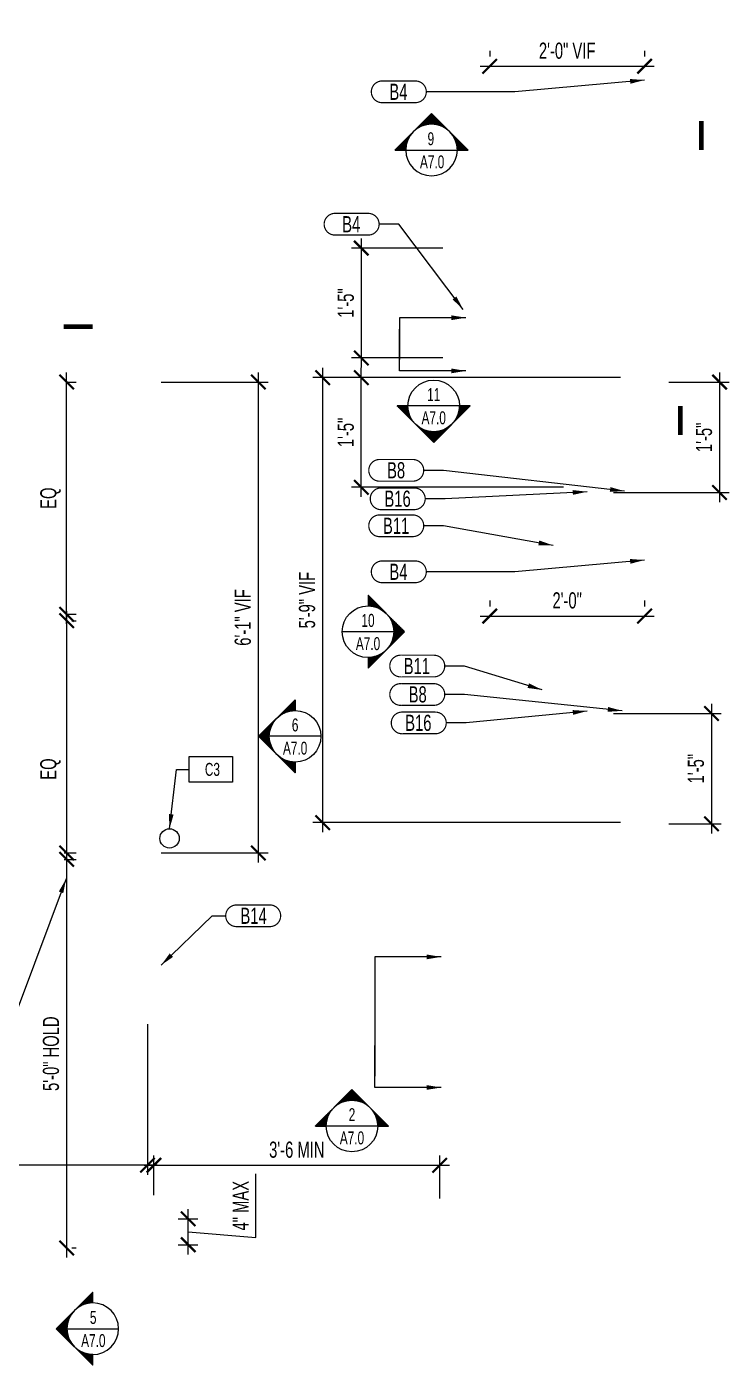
# Model space of a CAD drawing. Header units: inches. Extents: x 521 to 2876, y -575 to 1363.
# Drawn here: x 737.6 to 846.5, y 445.4 to 652.9 of the extents above; entities that cross this region are included whole.
import ezdxf
from ezdxf.enums import TextEntityAlignment as Align

# ---------------------------------------------------------------- set-up
doc = ezdxf.new("R2010")
doc.units = ezdxf.units.IN
doc.header["$LTSCALE"] = 96
doc.header["$MEASUREMENT"] = 0
for name, color, linetype in [('A-Anno-Accessory', 7, 'Continuous'), ('A-Anno-Detl', 7, 'Continuous'), ('A-Anno-Flor', 7, 'Continuous'), ('A-Anno-Flor-RefEdit0', 7, 'Continuous'), ('A-Flor-Patt', 1, 'Continuous')]:
    doc.layers.add(name, color=color, linetype=linetype)
doc.styles.add('XFINE_0', font='ARIALN.TTF', dxfattribs={"width": 0.8})
doc.styles.add('XFINE_1-2', font='ARIALN.TTF', dxfattribs={"width": 0.8, "height": 2.5})
doc.styles.add('XFINE_1-8', font='ARIALN.TTF', dxfattribs={"width": 0.8, "height": 10})
doc.dimstyles.new('OTJ_1-2', dxfattribs={"dimscale": 24, "dimtxt": 0.09375, "dimasz": 0.09375, "dimexe": 0.0625, "dimexo": 0.15625, "dimgap": 0.046875, "dimtad": 1, "dimdec": 3, "dimzin": 3, "dimdsep": 46, "dimlunit": 4, "dimtxsty": 'XFINE_1-2', "dimblk": 'ARCHTICK', "dimcen": 0.09, "dimdle": 0.0625, "dimclrd": 15, "dimclre": 15, "dimclrt": 7, "dimadec": 0, "dimazin": 0, "dimtfac": 0.75, "dimtdec": 3, "dimtix": 1, "dimtmove": 1, "dimatfit": 3, "dimfxl": 1, "dimfrac": 1, "dimtolj": 1, "dimtzin": 0, "dimarcsym": 0})

# ---------------------------------------------------------------- blocks, each defined once
blk = doc.blocks.new('_ArchTick')
at = {"color": 0, "linetype": 'ByBlock', "const_width": 0.15}
blk.add_lwpolyline([(-0.5, -0.5), (0.5, 0.5)], dxfattribs=at)
blk = doc.blocks.new('*D214')
at = {"layer": 'A-Anno-Flor', "color": 15, "lineweight": -2, "transparency": 16777216}
for p, q in [((743.79, 560.29), (743.79, 599.29)), ((743.79, 597.79), (745.29, 597.79)), ((743.79, 561.79), (745.29, 561.79))]:
    blk.add_line(p, q, dxfattribs=at)
at = {"layer": 'DefPoints', "color": 0, "transparency": 16777216}
for p in [(740.04, 597.79), (743.79, 597.79), (740.04, 561.79)]:
    blk.add_point(p, dxfattribs=at)
at = {"layer": 'A-Anno-Flor', "color": 15, "lineweight": -2, "transparency": 16777216, "xscale": 2.25, "yscale": 2.25, "zscale": 2.25}
for p, rotation in [((743.79, 597.79), 90), ((743.79, 561.79), 270)]:
    blk.add_blockref('_ArchTick', p, dxfattribs=dict(at, rotation=rotation))
at = {"layer": 'A-Anno-Flor', "color": 7, "transparency": 16777216, "insert": (741.3, 579.79), "char_height": 2.5, "attachment_point": 5, "rotation": 90, "style": 'XFINE_1-2'}
blk.add_mtext('\\A1;EQ', dxfattribs=at)
blk = doc.blocks.new('*D215')
at = {"layer": 'A-Anno-Flor', "color": 15, "lineweight": -2, "transparency": 16777216}
for p, q in [((743.79, 562.29), (743.79, 523.29)), ((744.6, 560.79), (745.29, 560.79)), ((743.39, 524.79), (745.29, 524.79))]:
    blk.add_line(p, q, dxfattribs=at)
at = {"layer": 'DefPoints', "color": 0, "transparency": 16777216}
for p in [(740.85, 560.79), (739.64, 524.79), (743.79, 524.79)]:
    blk.add_point(p, dxfattribs=at)
at = {"layer": 'A-Anno-Flor', "color": 15, "lineweight": -2, "transparency": 16777216, "xscale": 2.25, "yscale": 2.25, "zscale": 2.25}
for p, rotation in [((743.79, 560.79), 90), ((743.79, 524.79), 270)]:
    blk.add_blockref('_ArchTick', p, dxfattribs=dict(at, rotation=rotation))
at = {"layer": 'A-Anno-Flor', "color": 7, "transparency": 16777216, "insert": (741.29, 537.79), "char_height": 2.5, "attachment_point": 5, "rotation": 90, "style": 'XFINE_1-2'}
blk.add_mtext('\\A1;EQ', dxfattribs=at)
blk = doc.blocks.new('*D216')
at = {"layer": 'A-Anno-Flor', "color": 15, "lineweight": -2, "transparency": 16777216}
for p, q in [((743.79, 525.29), (743.79, 462.04)), ((743.39, 523.79), (745.29, 523.79)), ((744.58, 463.54), (745.29, 463.54))]:
    blk.add_line(p, q, dxfattribs=at)
at = {"layer": 'DefPoints', "color": 0, "transparency": 16777216}
for p in [(739.64, 523.79), (740.83, 463.54), (743.79, 463.54)]:
    blk.add_point(p, dxfattribs=at)
at = {"layer": 'A-Anno-Flor', "color": 15, "lineweight": -2, "transparency": 16777216, "xscale": 2.25, "yscale": 2.25, "zscale": 2.25}
for p, rotation in [((743.79, 523.79), 90), ((743.79, 463.54), 270)]:
    blk.add_blockref('_ArchTick', p, dxfattribs=dict(at, rotation=rotation))
at = {"layer": 'A-Anno-Flor', "color": 7, "transparency": 16777216, "insert": (741.37, 493.66), "char_height": 2.5, "attachment_point": 5, "rotation": 90, "style": 'XFINE_1-2'}
blk.add_mtext('\\A1;5\'-0" HOLD', dxfattribs=at)
blk = doc.blocks.new('*D218')
at = {"layer": 'A-Anno-Flor', "color": 15, "lineweight": -2, "transparency": 16777216}
for p, q in [((756.32, 498.22), (756.32, 474.86)), ((700.32, 477.92), (700.32, 477.86)), ((757.82, 476.36), (698.82, 476.36))]:
    blk.add_line(p, q, dxfattribs=at)
at = {"layer": 'DefPoints', "color": 0, "transparency": 16777216}
for p in [(756.32, 501.97), (700.32, 476.36), (700.32, 474.17)]:
    blk.add_point(p, dxfattribs=at)
at = {"layer": 'A-Anno-Flor', "color": 15, "lineweight": -2, "transparency": 16777216, "xscale": 2.25, "yscale": 2.25, "zscale": 2.25, "rotation": 180}
blk.add_blockref('_ArchTick', (700.32, 476.36), dxfattribs=at)
at = {"layer": 'A-Anno-Flor', "color": 15, "lineweight": -2, "transparency": 16777216, "xscale": 2.25, "yscale": 2.25, "zscale": 2.25}
blk.add_blockref('_ArchTick', (756.32, 476.36), dxfattribs=at)
at = {"layer": 'A-Anno-Flor', "color": 7, "transparency": 16777216, "insert": (728.32, 478.78), "char_height": 2.5, "attachment_point": 5, "style": 'XFINE_1-2'}
blk.add_mtext('\\A1;4\'-8"HOLD', dxfattribs=at)
blk = doc.blocks.new('*D220')
at = {"color": 15, "lineweight": -2, "transparency": 16777216}
for p, q in [((773.14, 465.14), (773.14, 475.04)), ((762.64, 462.54), (762.64, 469.55)), ((761.07, 468.05), (764.14, 468.05)), ((762.64, 466.04), (773.14, 465.14)), ((761.07, 464.04), (764.14, 464.04))]:
    blk.add_line(p, q, dxfattribs=at)
at = {"layer": 'DefPoints', "color": 0, "transparency": 16777216}
for p in [(757.32, 468.05), (762.64, 468.05), (757.32, 464.04)]:
    blk.add_point(p, dxfattribs=at)
at = {"color": 15, "lineweight": -2, "transparency": 16777216, "xscale": 2.25, "yscale": 2.25, "zscale": 2.25}
for p, rotation in [((762.64, 468.05), 90), ((762.64, 464.04), 270)]:
    blk.add_blockref('_ArchTick', p, dxfattribs=dict(at, rotation=rotation))
at = {"color": 7, "transparency": 16777216, "insert": (770.77, 470.09), "char_height": 2.5, "attachment_point": 5, "rotation": 90, "style": 'XFINE_1-2'}
blk.add_mtext('\\A1;4" MAX', dxfattribs=at)
blk = doc.blocks.new('*D229')
at = {"layer": 'A-Anno-Flor', "color": 15, "lineweight": -2, "transparency": 16777216}
for p, q in [((758.42, 597.79), (775.01, 597.79)), ((773.51, 523.29), (773.51, 599.29)), ((758.42, 524.79), (775.01, 524.79))]:
    blk.add_line(p, q, dxfattribs=at)
at = {"layer": 'DefPoints', "color": 0, "transparency": 16777216}
for p in [(754.67, 597.79), (773.51, 597.79), (754.67, 524.79)]:
    blk.add_point(p, dxfattribs=at)
at = {"layer": 'A-Anno-Flor', "color": 15, "lineweight": -2, "transparency": 16777216, "xscale": 2.25, "yscale": 2.25, "zscale": 2.25}
for p, rotation in [((773.51, 597.79), 90), ((773.51, 524.79), 270)]:
    blk.add_blockref('_ArchTick', p, dxfattribs=dict(at, rotation=rotation))
at = {"layer": 'A-Anno-Flor', "color": 7, "transparency": 16777216, "insert": (771.11, 561.29), "char_height": 2.5, "attachment_point": 5, "rotation": 90, "style": 'XFINE_1-2'}
blk.add_mtext('\\A1;6\'-1" VIF', dxfattribs=at)
blk = doc.blocks.new('*D231')
at = {"layer": 'A-Anno-Flor', "color": 15, "lineweight": -2, "transparency": 16777216}
for p, q in [((802.13, 618.55), (787.97, 618.55)), ((789.47, 620.05), (789.47, 600.04)), ((802.13, 601.54), (787.97, 601.54))]:
    blk.add_line(p, q, dxfattribs=at)
at = {"layer": 'DefPoints', "color": 0, "transparency": 16777216}
for p in [(805.88, 618.55), (789.47, 601.54), (805.88, 601.54)]:
    blk.add_point(p, dxfattribs=at)
at = {"layer": 'A-Anno-Flor', "color": 15, "lineweight": -2, "transparency": 16777216, "xscale": 2.25, "yscale": 2.25, "zscale": 2.25}
for p, rotation in [((789.47, 618.55), 90), ((789.47, 601.54), 270)]:
    blk.add_blockref('_ArchTick', p, dxfattribs=dict(at, rotation=rotation))
at = {"layer": 'A-Anno-Flor', "color": 7, "transparency": 16777216, "insert": (787.07, 610.04), "char_height": 2.5, "attachment_point": 5, "rotation": 90, "style": 'XFINE_1-2'}
blk.add_mtext('\\A1;1\'-5"', dxfattribs=at)
blk = doc.blocks.new('*D232')
at = {"layer": 'A-Anno-Flor', "color": 15, "lineweight": -2, "transparency": 16777216}
for p, q in [((809.38, 563.94), (809.38, 563.01)), ((833.38, 563.94), (833.38, 563.01)), ((807.88, 561.51), (834.88, 561.51))]:
    blk.add_line(p, q, dxfattribs=at)
at = {"layer": 'DefPoints', "color": 0, "transparency": 16777216}
for p in [(833.38, 561.51), (809.38, 560.19), (833.38, 560.19)]:
    blk.add_point(p, dxfattribs=at)
at = {"layer": 'A-Anno-Flor', "color": 15, "lineweight": -2, "transparency": 16777216, "xscale": 2.25, "yscale": 2.25, "zscale": 2.25, "rotation": 180}
blk.add_blockref('_ArchTick', (809.38, 561.51), dxfattribs=at)
at = {"layer": 'A-Anno-Flor', "color": 15, "lineweight": -2, "transparency": 16777216, "xscale": 2.25, "yscale": 2.25, "zscale": 2.25}
blk.add_blockref('_ArchTick', (833.38, 561.51), dxfattribs=at)
at = {"layer": 'A-Anno-Flor', "color": 7, "transparency": 16777216, "insert": (821.38, 563.92), "char_height": 2.5, "attachment_point": 5, "style": 'XFINE_1-2'}
blk.add_mtext('\\A1;2\'-0"', dxfattribs=at)
blk = doc.blocks.new('*D233')
at = {"layer": 'A-Anno-Flor', "color": 15, "lineweight": -2, "transparency": 16777216}
for p, q in [((809.38, 649.17), (809.38, 648.25)), ((833.38, 649.17), (833.38, 648.25)), ((807.88, 646.75), (834.88, 646.75))]:
    blk.add_line(p, q, dxfattribs=at)
at = {"layer": 'DefPoints', "color": 0, "transparency": 16777216}
for p in [(809.38, 645.42), (833.38, 646.75), (833.38, 645.42)]:
    blk.add_point(p, dxfattribs=at)
at = {"layer": 'A-Anno-Flor', "color": 15, "lineweight": -2, "transparency": 16777216, "xscale": 2.25, "yscale": 2.25, "zscale": 2.25, "rotation": 180}
blk.add_blockref('_ArchTick', (809.38, 646.75), dxfattribs=at)
at = {"layer": 'A-Anno-Flor', "color": 15, "lineweight": -2, "transparency": 16777216, "xscale": 2.25, "yscale": 2.25, "zscale": 2.25}
blk.add_blockref('_ArchTick', (833.38, 646.75), dxfattribs=at)
at = {"layer": 'A-Anno-Flor', "color": 7, "transparency": 16777216, "insert": (821.38, 649.15), "char_height": 2.5, "attachment_point": 5, "style": 'XFINE_1-2'}
blk.add_mtext('\\A1;2\'-0" VIF', dxfattribs=at)
blk = doc.blocks.new('*D234')
at = {"color": 15, "lineweight": -2, "transparency": 16777216}
for p, q in [((789.47, 579.98), (789.47, 599.98)), ((829.63, 598.48), (787.97, 598.48)), ((820.83, 581.48), (787.97, 581.48))]:
    blk.add_line(p, q, dxfattribs=at)
at = {"layer": 'DefPoints', "color": 0, "transparency": 16777216}
for p in [(789.47, 598.48), (833.38, 598.48), (824.58, 581.48)]:
    blk.add_point(p, dxfattribs=at)
at = {"color": 15, "lineweight": -2, "transparency": 16777216, "xscale": 2.25, "yscale": 2.25, "zscale": 2.25}
for p, rotation in [((789.47, 598.48), 90), ((789.47, 581.48), 270)]:
    blk.add_blockref('_ArchTick', p, dxfattribs=dict(at, rotation=rotation))
at = {"color": 7, "transparency": 16777216, "insert": (787.07, 589.98), "char_height": 2.5, "attachment_point": 5, "rotation": 90, "style": 'XFINE_1-2'}
blk.add_mtext('\\A1;1\'-5"', dxfattribs=at)
blk = doc.blocks.new('*D235')
at = {"color": 15, "lineweight": -2, "transparency": 16777216}
for p, q in [((783.47, 599.98), (783.47, 527.98)), ((829.63, 598.48), (781.97, 598.48)), ((829.63, 529.48), (781.97, 529.48))]:
    blk.add_line(p, q, dxfattribs=at)
at = {"layer": 'DefPoints', "color": 0, "transparency": 16777216}
for p in [(833.38, 598.48), (783.47, 529.48), (833.38, 529.48)]:
    blk.add_point(p, dxfattribs=at)
at = {"color": 15, "lineweight": -2, "transparency": 16777216, "xscale": 2.25, "yscale": 2.25, "zscale": 2.25}
for p, rotation in [((783.47, 598.48), 90), ((783.47, 529.48), 270)]:
    blk.add_blockref('_ArchTick', p, dxfattribs=dict(at, rotation=rotation))
at = {"color": 7, "transparency": 16777216, "insert": (781.07, 563.98), "char_height": 2.5, "attachment_point": 5, "rotation": 90, "style": 'XFINE_1-2'}
blk.add_mtext('\\A1;5\'-9" VIF', dxfattribs=at)
blk = doc.blocks.new('OTJ_Elev')
at = {"color": 0}
blk.add_line((2, 0), (-2, 0), dxfattribs=at)
blk.add_circle((0, 0), 2, dxfattribs=at)
at = {"color": 0, "style": 'XFINE_0', "width": 0.8}
blk.add_attdef('NUMBER', text='', height=1, dxfattribs=at).set_placement((0, 0.38), align=Align.CENTER)
blk.add_attdef('SHEET', text='', height=1, dxfattribs=at).set_placement((0, -0.42), align=Align.TOP_CENTER)
blk = doc.blocks.new('OTJ_Elev_Arrow')
h = blk.add_hatch()
h.set_pattern_fill('_USER', color=0, scale=0.008, angle=90, style=0, pattern_type=0)
h.set_pattern_definition([(90, (0, 0), (-0.008, 5e-19), [])])
h.paths.add_polyline_path([(-1.41, 1.41), (-2.83, 0), (-2, 0, -0.198912)])
h.paths.add_polyline_path([(0, 2.83), (-1.41, 1.41, -0.414214), (1.41, 1.41)])
h.paths.add_polyline_path([(1.41, 1.41, -0.198912), (2, 0), (2.83, 0)])
h = blk.add_hatch(color=0)
h.paths.add_polyline_path([(-1.41, 1.41), (-2.83, 0), (-2, 0, -0.198912)])
h.paths.add_polyline_path([(0, 2.83), (-1.41, 1.41, -0.414214), (1.41, 1.41)])
h.paths.add_polyline_path([(1.9, 0.93), (1.8, 0.88, -0.114349), (2, 0), (2.83, 0)])
h.paths.add_polyline_path([(1.41, 1.41, -0.082683), (1.8, 0.88), (1.9, 0.93)])
at = {"color": 0}
blk.add_lwpolyline([(-2, 0), (-2.83, 0), (0, 2.83), (2.83, 0), (2, 0)], dxfattribs=at)
blk.add_lwpolyline([(-2, 0), (-2.83, 0), (0, 2.83), (2.83, 0), (2, 0)], dxfattribs=at)
blk = doc.blocks.new('*D204')
at = {"color": 15, "lineweight": -2, "transparency": 16777216}
for p, q in [((843.75, 547.91), (843.75, 527.79)), ((828.54, 546.41), (845.25, 546.41)), ((837.13, 529.29), (845.25, 529.29))]:
    blk.add_line(p, q, dxfattribs=at)
at = {"layer": 'DefPoints', "color": 0, "transparency": 16777216}
for p in [(824.79, 546.41), (833.38, 529.29), (843.75, 529.29)]:
    blk.add_point(p, dxfattribs=at)
at = {"color": 15, "lineweight": -2, "transparency": 16777216, "xscale": 2.25, "yscale": 2.25, "zscale": 2.25}
for p, rotation in [((843.75, 546.41), 90), ((843.75, 529.29), 270)]:
    blk.add_blockref('_ArchTick', p, dxfattribs=dict(at, rotation=rotation))
at = {"color": 7, "transparency": 16777216, "insert": (841.35, 537.85), "char_height": 2.5, "attachment_point": 5, "rotation": 90, "style": 'XFINE_1-2'}
blk.add_mtext('\\A1;1\'-5"', dxfattribs=at)
blk = doc.blocks.new('*D205')
at = {"color": 15, "lineweight": -2, "transparency": 16777216}
for p, q in [((837.13, 597.79), (846.5, 597.79)), ((845, 599.29), (845, 579.16)), ((828.54, 580.66), (846.5, 580.66))]:
    blk.add_line(p, q, dxfattribs=at)
at = {"layer": 'DefPoints', "color": 0, "transparency": 16777216}
for p in [(833.38, 597.79), (824.79, 580.66), (845, 580.66)]:
    blk.add_point(p, dxfattribs=at)
at = {"color": 15, "lineweight": -2, "transparency": 16777216, "xscale": 2.25, "yscale": 2.25, "zscale": 2.25}
for p, rotation in [((845, 597.79), 90), ((845, 580.66), 270)]:
    blk.add_blockref('_ArchTick', p, dxfattribs=dict(at, rotation=rotation))
at = {"color": 7, "transparency": 16777216, "insert": (842.6, 589.22), "char_height": 2.5, "attachment_point": 5, "rotation": 90, "style": 'XFINE_1-2'}
blk.add_mtext('\\A1;1\'-5"', dxfattribs=at)
blk = doc.blocks.new('*D206')
at = {"layer": 'A-Anno-Flor', "color": 15, "lineweight": -2, "transparency": 16777216}
for p, q in [((757.32, 471.72), (757.32, 477.86)), ((801.63, 471.22), (801.63, 477.86)), ((755.82, 476.36), (803.13, 476.36))]:
    blk.add_line(p, q, dxfattribs=at)
at = {"layer": 'DefPoints', "color": 0, "transparency": 16777216}
for p in [(801.63, 476.36), (757.32, 467.97), (801.63, 467.47)]:
    blk.add_point(p, dxfattribs=at)
at = {"layer": 'A-Anno-Flor', "color": 15, "lineweight": -2, "transparency": 16777216, "xscale": 2.25, "yscale": 2.25, "zscale": 2.25, "rotation": 180}
blk.add_blockref('_ArchTick', (757.32, 476.36), dxfattribs=at)
at = {"layer": 'A-Anno-Flor', "color": 15, "lineweight": -2, "transparency": 16777216, "xscale": 2.25, "yscale": 2.25, "zscale": 2.25}
blk.add_blockref('_ArchTick', (801.63, 476.36), dxfattribs=at)
at = {"layer": 'A-Anno-Flor', "color": 7, "transparency": 16777216, "insert": (779.47, 478.76), "char_height": 2.5, "attachment_point": 5, "style": 'XFINE_1-2'}
blk.add_mtext("\\A1;3'-6 MIN", dxfattribs=at)
blk = doc.blocks.new('multi-note')
at = {"color": 4}
blk.add_lwpolyline([(-1.67, -1), (1.67, -1), (1.67, 1), (-1.67, 1)], close=True, dxfattribs=at)
at = {"color": 0, "style": 'XFINE_0', "width": 0.8}
blk.add_attdef('MULTI-NOTE', text='', height=1, dxfattribs=at).set_placement((0, 0), align=Align.MIDDLE_CENTER)

msp = doc.modelspace()

# ---------------------------------------------------------------- linework, layer by layer
at = {"layer": 'A-Anno-Accessory', "const_width": 0.1856}
for points in [[(792.842, 641.1122), (792.842, 641.1122), (797.8655, 641.1122, 1), (797.8655, 644.4702), (792.842, 644.4702), (792.842, 644.4702, 1.08154731)], [(785.5282, 620.5847), (785.5282, 620.5847), (790.5517, 620.5847, 1), (790.5517, 623.9426), (785.5282, 623.9426), (785.5282, 623.9426, 1.08154731)], [(792.4423, 582.4234), (792.4423, 582.4234), (797.4658, 582.4234, 1), (797.4658, 585.7813), (792.4423, 585.7813), (792.4423, 585.7813, 1.08154731)], [(792.6716, 578.0135), (792.6716, 578.0135), (797.695, 578.0135, 1), (797.695, 581.3714), (792.6716, 581.3714), (792.6716, 581.3714, 1.08154731)], [(792.4423, 573.829), (792.4423, 573.829), (797.4658, 573.829, 1), (797.4658, 577.187), (792.4423, 577.187), (792.4423, 577.187, 1.08154731)], [(792.842, 566.6915), (792.842, 566.6915), (797.8655, 566.6915, 1), (797.8655, 570.0494), (792.842, 570.0494), (792.842, 570.0494, 1.08154731)], [(795.7005, 552.0833), (795.7005, 552.0833), (800.724, 552.0833, 1), (800.724, 555.4412), (795.7005, 555.4412), (795.7005, 555.4412, 1.08154731)], [(795.7005, 547.6734), (795.7005, 547.6734), (800.724, 547.6734, 1), (800.724, 551.0313), (795.7005, 551.0313), (795.7005, 551.0313, 1.08154731)], [(795.9298, 543.2635), (795.9298, 543.2635), (800.9533, 543.2635, 1), (800.9533, 546.6214), (795.9298, 546.6214), (795.9298, 546.6214, 1.08154731)], [(775.1518, 513.363), (775.1518, 513.363), (770.1283, 513.363, -1), (770.1283, 516.721), (775.1518, 516.721), (775.1518, 516.721, -1.08154731)]]:
    msp.add_lwpolyline(points, format="xyb", close=True, dxfattribs=at)
at = {"layer": 'A-Anno-Detl'}
for points in [[(842.1708, 638.2645, 0.75, 0.75, 0), (842.1708, 633.7645, 0, 0, 0), (804.3578, 633.7645, 0, 0, 0)], [(743.3406, 606.3874, 0.75, 0.75, 0), (747.8406, 606.3874, 0, 0, 0), (747.8406, 455.0138, 0, 0, 0)], [(838.9291, 589.5922, 0.75, 0.75, 0), (838.9291, 594.0922, 0, 0, 0), (804.6964, 594.0922, 0, 0, 0)], [(692.4792, 486.7382, 0.75, 0.75, 0), (692.4792, 482.2382, 0, 0, 0), (784.0237, 482.2382, 0, 0, 0)]]:
    msp.add_lwpolyline(points, format="xyseb", dxfattribs=at)
at = {"layer": 'A-Flor-Patt'}
msp.add_circle((759.7399, 527.0362), 1.5, dxfattribs=at)

# ---------------------------------------------------------------- block references
at = {"layer": 'A-Anno-Flor', "xscale": -2, "yscale": 2, "zscale": 2}
for p in [(800.3578, 633.7645), (788.0237, 482.4454)]:
    msp.add_blockref('OTJ_Elev_Arrow', p, dxfattribs=at)
at = {"layer": 'A-Anno-Flor'}
ref = msp.add_blockref('OTJ_Elev', (800.3578, 633.7645), dxfattribs=dict(at, xscale=-2, yscale=2, zscale=2))
ref.add_attrib('NUMBER', '9', dxfattribs={"layer": '0', "color": 0, "height": 2, "style": 'XFINE_0', "width": 0.8}).set_placement((800.2519, 634.5155), align=Align.CENTER)
ref.add_attrib('SHEET', 'A7.0', dxfattribs={"layer": '0', "color": 0, "height": 2, "style": 'XFINE_0', "width": 0.8}).set_placement((800.4484, 632.9305), align=Align.TOP_CENTER)
at = {"layer": 'A-Anno-Flor', "xscale": 2, "yscale": 2, "zscale": 2}
for p, values in [((800.6964, 594.0922), {'NUMBER': '11', 'SHEET': 'A7.0'}), ((790.5106, 559.0773), {'NUMBER': '10', 'SHEET': 'A7.0'}), ((779.2106, 542.8711), {'NUMBER': '6', 'SHEET': 'A7.0'}), ((788.0237, 482.4454), {'NUMBER': '2', 'SHEET': 'A7.0'})]:
    msp.add_blockref('OTJ_Elev', p, dxfattribs=at).add_auto_attribs(values)
at = {"layer": 'A-Anno-Flor', "yscale": 2, "zscale": 2}
for p, xscale, rotation in [((800.6964, 594.0922), -2, 180), ((790.5106, 559.0773), -2, 270), ((779.2106, 542.8711), 2, 90), ((747.8406, 451.0138), -2, 90)]:
    msp.add_blockref('OTJ_Elev_Arrow', p, dxfattribs=dict(at, xscale=xscale, rotation=rotation))
at = {"layer": 'A-Anno-Flor'}
ref = msp.add_blockref('multi-note', (766.1379, 537.7421), dxfattribs=dict(at, xscale=-2, yscale=2, zscale=2))
ref.add_attrib('MULTI-NOTE', 'C3', dxfattribs={"layer": '0', "color": 0, "height": 2, "style": 'XFINE_0', "width": 0.8}).set_placement((766.3901, 537.7421), align=Align.MIDDLE_CENTER)
ref = msp.add_blockref('OTJ_Elev', (747.8406, 451.0138), dxfattribs=dict(at, xscale=-2, yscale=2, zscale=2))
ref.add_attrib('NUMBER', '5', dxfattribs={"layer": '0', "color": 0, "height": 2, "style": 'XFINE_0', "width": 0.8}).set_placement((747.9105, 451.7648), align=Align.CENTER)
ref.add_attrib('SHEET', 'A7.0', dxfattribs={"layer": '0', "color": 0, "height": 2, "style": 'XFINE_0', "width": 0.8}).set_placement((747.9312, 450.1798), align=Align.TOP_CENTER)

# ---------------------------------------------------------------- texts
at = {"layer": 'A-Anno-Accessory', "char_height": 2.5, "width": 5.286998, "attachment_point": 5, "style": 'XFINE_1-8'}
for s, insert in [('B4', (795.222, 642.7912)), ('B4', (787.9082, 622.2637)), ('B8', (794.8655, 584.1024)), ('B16', (795.0947, 579.6925)), ('B11', (794.8655, 575.508)), ('B4', (795.222, 568.3705)), ('B11', (798.0805, 553.7623)), ('B8', (798.2123, 549.3472)), ('B16', (798.3098, 544.9425)), ('B14', (772.7718, 515.042))]:
    msp.add_mtext(s, dxfattribs=dict(at, insert=insert))

# ---------------------------------------------------------------- dimensions: what is measured, and where the dimension line sits
dim = msp.add_linear_dim(base=(783.4714, 529.4774), p1=(833.3801, 598.4774), p2=(833.3801, 529.4774), angle=90, text='<> VIF', dimstyle='OTJ_1-2')
dim.commit()
dim.dimension.update_dxf_attribs({"geometry": '*D235', "text_midpoint": (781.0699, 563.9774)})
dim = msp.add_linear_dim(base=(789.4714, 598.4774), p1=(824.5772, 581.4774), p2=(833.3801, 598.4774), angle=90, dimstyle='OTJ_1-2')
dim.commit()
dim.dimension.update_dxf_attribs({"geometry": '*D234', "text_midpoint": (787.0699, 589.9774)})
for base, p1, p2, picture, middle in [((845.0028, 580.6609), (833.3801, 597.7859), (824.7851, 580.6609), '*D205', (842.6013, 589.2234)), ((843.7477, 529.2859), (824.7851, 546.4109), (833.3801, 529.2859), '*D204', (841.3463, 537.8484))]:
    dim = msp.add_linear_dim(base=base, p1=p1, p2=p2, angle=90, dimstyle='OTJ_1-2', override={"dimdec": 1})
    dim.commit()
    dim.dimension.update_dxf_attribs({"geometry": picture, "text_midpoint": middle})
dim = msp.add_linear_dim(base=(762.6439, 468.04841), p1=(757.31958, 464.03585), p2=(757.31958, 468.04841), angle=90, text='<> MAX', dimstyle='OTJ_1-2')
dim.commit()
dim.dimension.update_dxf_attribs({"geometry": '*D220', "text_midpoint": (773.14175, 466.26482), "dimtype": 160})
at = {"layer": 'A-Anno-Flor'}
for base, p1, p2, text, picture, middle in [((833.3801, 646.7472), (809.3801, 645.4211), (833.3801, 645.4211), '<> VIF', '*D233', (821.3801, 649.1486)), ((801.6301, 476.3597), (757.3196, 467.9675), (801.6301, 467.4675), "3'-6 MIN", '*D206', (779.4748, 478.7612))]:
    dim = msp.add_linear_dim(base=base, p1=p1, p2=p2, text=text, dimstyle='OTJ_1-2', dxfattribs=at)
    dim.commit()
    dim.dimension.update_dxf_attribs({"geometry": picture, "text_midpoint": middle})
dim = msp.add_linear_dim(base=(789.4714, 601.5356), p1=(805.8801, 618.5464), p2=(805.8801, 601.5356), angle=90, dimstyle='OTJ_1-2', dxfattribs=at)
dim.commit()
dim.dimension.update_dxf_attribs({"geometry": '*D231', "text_midpoint": (787.0699, 610.041)})
for base, p1, p2, angle, text, picture, middle in [((743.7911, 597.7859), (740.0359, 561.7859), (740.0359, 597.7859), 90, 'EQ', '*D214', (741.2967, 579.7859)), ((773.508, 597.7859), (754.6698, 524.7859), (754.6698, 597.7859), 90, '<> VIF', '*D229', (771.1065, 561.2859)), ((700.3196, 476.3597), (756.3196, 501.9675), (700.3196, 474.1725), 180, '<>HOLD', '*D218', (728.3196, 478.7782))]:
    dim = msp.add_linear_dim(base=base, p1=p1, p2=p2, angle=angle, text=text, dimstyle='OTJ_1-2', dxfattribs=at)
    dim.commit()
    dim.dimension.update_dxf_attribs({"geometry": picture, "text_midpoint": middle})
dim = msp.add_linear_dim(base=(833.3801, 561.5136), p1=(809.3801, 560.1875), p2=(833.3801, 560.1875), dimstyle='OTJ_1-2', dxfattribs=at)
dim.commit()
dim.dimension.update_dxf_attribs({"geometry": '*D232', "text_midpoint": (821.3801, 563.915)})
dim = msp.add_linear_dim(base=(743.7859, 524.7859), p1=(740.849, 560.7859), p2=(739.6407, 524.7859), angle=90, text='EQ', dimstyle='OTJ_1-2', dxfattribs=at)
dim.commit()
dim.dimension.update_dxf_attribs({"geometry": '*D215', "text_midpoint": (743.7859, 537.7854), "dimtype": 160})
dim = msp.add_linear_dim(base=(743.7859, 463.5359), p1=(739.6407, 523.7859), p2=(740.8266, 463.5359), angle=90, text='<> HOLD', dimstyle='OTJ_1-2', override={"dimdec": 0}, dxfattribs=at)
dim.commit()
dim.dimension.update_dxf_attribs({"geometry": '*D216', "text_midpoint": (741.3674, 493.6609)})

# ---------------------------------------------------------------- leaders
at = {"layer": 'A-Anno-Accessory'}
for points, override in [([(833.3801, 644.6137), (813.2761, 642.7912), (799.5445, 642.7912)], {"dimgap": 0.046875, "dimtad": 0}), ([(805.267, 609.0359), (795.3027, 622.2637), (792.2306, 622.2637)], {"dimgap": 0.046875, "dimtad": 0}), ([(805.6743, 607.7693), (795.4082, 607.7693), (795.4082, 601.281)], {"dimtad": 0}), ([(805.6743, 599.5217), (795.4082, 599.5217), (795.4082, 606.01)], {"dimtad": 0}), ([(830.2719, 580.8785), (802.2168, 584.1024), (799.1448, 584.1024)], {"dimgap": 0.046875, "dimtad": 0}), ([(824.4983, 580.7859), (802.446, 579.6925), (799.374, 579.6925)], {"dimgap": 0.046875, "dimtad": 0}), ([(819.2074, 572.4689), (802.2168, 575.508), (799.1448, 575.508)], {"dimgap": 0.046875, "dimtad": 0}), ([(833.3801, 570.193), (813.2761, 568.3705), (799.5445, 568.3705)], {"dimgap": 0.046875, "dimtad": 0}), ([(817.4983, 550.0562), (805.475, 553.7623), (802.403, 553.7623)], {"dimgap": 0.046875, "dimtad": 0}), ([(829.9277, 546.8096), (805.475, 549.3524), (802.403, 549.3524)], {"dimgap": 0.046875, "dimtad": 0}), ([(824.4983, 546.7859), (805.7043, 544.9425), (802.6323, 544.9425)], {"dimgap": 0.046875, "dimtad": 0}), ([(743.717, 520.7859), (736.2629, 500.8792), (734.2793, 500.8792)], {"dimgap": 0.046875, "dimtad": 0}), ([(801.8351, 508.6679), (791.5689, 508.6679), (791.5689, 490.1796)], {"dimtad": 0}), ([(801.8351, 488.4203), (791.5689, 488.4203), (791.5689, 494.9086)], {"dimtad": 0})]:
    msp.add_leader(points, dimstyle='OTJ_1-2', override=override, dxfattribs=at)
at = {"layer": 'A-Anno-Flor'}
msp.add_leader([(759.7399, 528.5362), (760.821, 537.7421), (762.8046, 537.7421)], dimstyle='OTJ_1-2', override={"dimgap": 0.046875, "dimtad": 0}, dxfattribs=at)
at = {"layer": 'A-Anno-Flor-RefEdit0'}
msp.add_leader([(758.421, 507.3718), (766.3288, 515.042), (768.3124, 515.042)], dimstyle='OTJ_1-2', override={"dimgap": 0.046875, "dimtad": 0}, dxfattribs=at)

doc.saveas('drawing.dxf')
